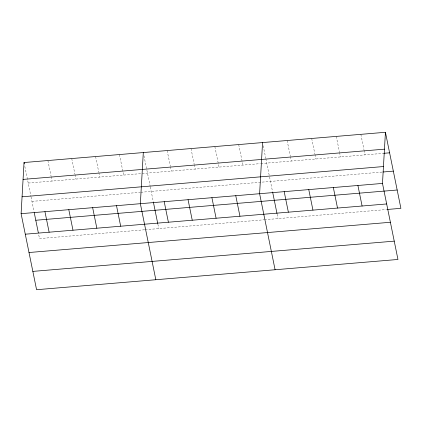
<?xml version="1.0" encoding="UTF-8"?>
<svg xmlns="http://www.w3.org/2000/svg" width="422" height="422" viewBox="0 0 422 422"><rect width="100%" height="100%" fill="white"/><g stroke="black" fill="none" stroke-linecap="round" stroke-linejoin="round"><path stroke-width="0.32" stroke-dasharray="2.11 1.58" d="M28.216 183.058L260.284 163.636M260.933 163.583L383.783 153.302M31.945 201.378L140.241 192.316M140.89 192.263L382.337 172.055M144.588 229.779L39.51 238.578L38.481 233.519M145.231 229.726L263.845 219.799M264.488 219.746L386.673 209.523M360.852 134.344L363.986 149.741M364.117 150.38L365.03 154.874M336.281 136.401L339.415 151.799M339.541 152.437L340.459 156.926M311.705 138.458L314.838 153.851M314.97 154.494L315.883 158.983M287.129 140.515L290.262 155.908M290.394 156.551L291.307 161.04M263.207 145.78L265.691 157.965M265.818 158.609L269.431 176.364M269.563 176.997L272.507 191.488M277.127 214.191L278.029 218.612M238.704 144.567L242.882 165.097M214.851 146.561L219.029 167.091M191.002 148.56L194.136 163.958M194.262 164.596L195.18 169.085M167.149 150.554L170.282 165.952M170.414 166.595L171.327 171.084M143.949 155.76L150.174 186.345M150.301 186.978L153.249 201.468M157.87 224.172L158.767 228.592M119.447 154.547L123.625 175.077M95.594 156.546L98.727 171.939M98.859 172.582L99.771 177.071M71.745 158.54L74.873 173.938M75.005 174.576L75.918 179.065M47.892 160.534L51.025 175.932M51.157 176.575L52.07 181.064M24.824 166.379L30.917 196.325M31.043 196.958L33.992 211.448"/><path stroke-width="0.63" d="M385.428 132.286L382.49 183.422L397.962 259.467L36.572 289.714L21.1 213.669L24.038 162.533L385.428 132.286L400.9 208.331L387.317 209.465M143.301 152.553L140.357 203.689L155.829 279.733M262.558 142.573L259.614 193.709L275.086 269.753M23.068 179.408L384.458 149.161M383.783 153.302L389.606 152.817M22.071 196.794L383.461 166.548M382.986 172.002L393.33 171.137M21.1 213.669L382.49 183.422M35.786 220.258L397.171 190.011M25.278 234.199L386.668 203.953M29.002 252.52L390.392 222.273M32.842 271.393L394.232 241.147M357.914 185.48L362.092 206.01M333.338 187.537L337.516 208.067M308.767 189.594L312.945 210.124M284.191 191.651L288.368 212.182M272.638 192.115L277.001 213.558M235.766 195.702L239.944 216.233M211.913 197.702L216.09 218.227M188.064 199.696L192.237 220.226M164.211 201.695L168.389 222.22M153.376 202.096L157.744 223.539M116.509 205.683L120.681 226.213M92.655 207.682L96.833 228.207M68.802 209.676L72.98 230.206M44.954 211.675L49.126 232.2M24.038 162.533L24.302 163.815M34.245 212.704L38.355 232.891"/></g></svg>
